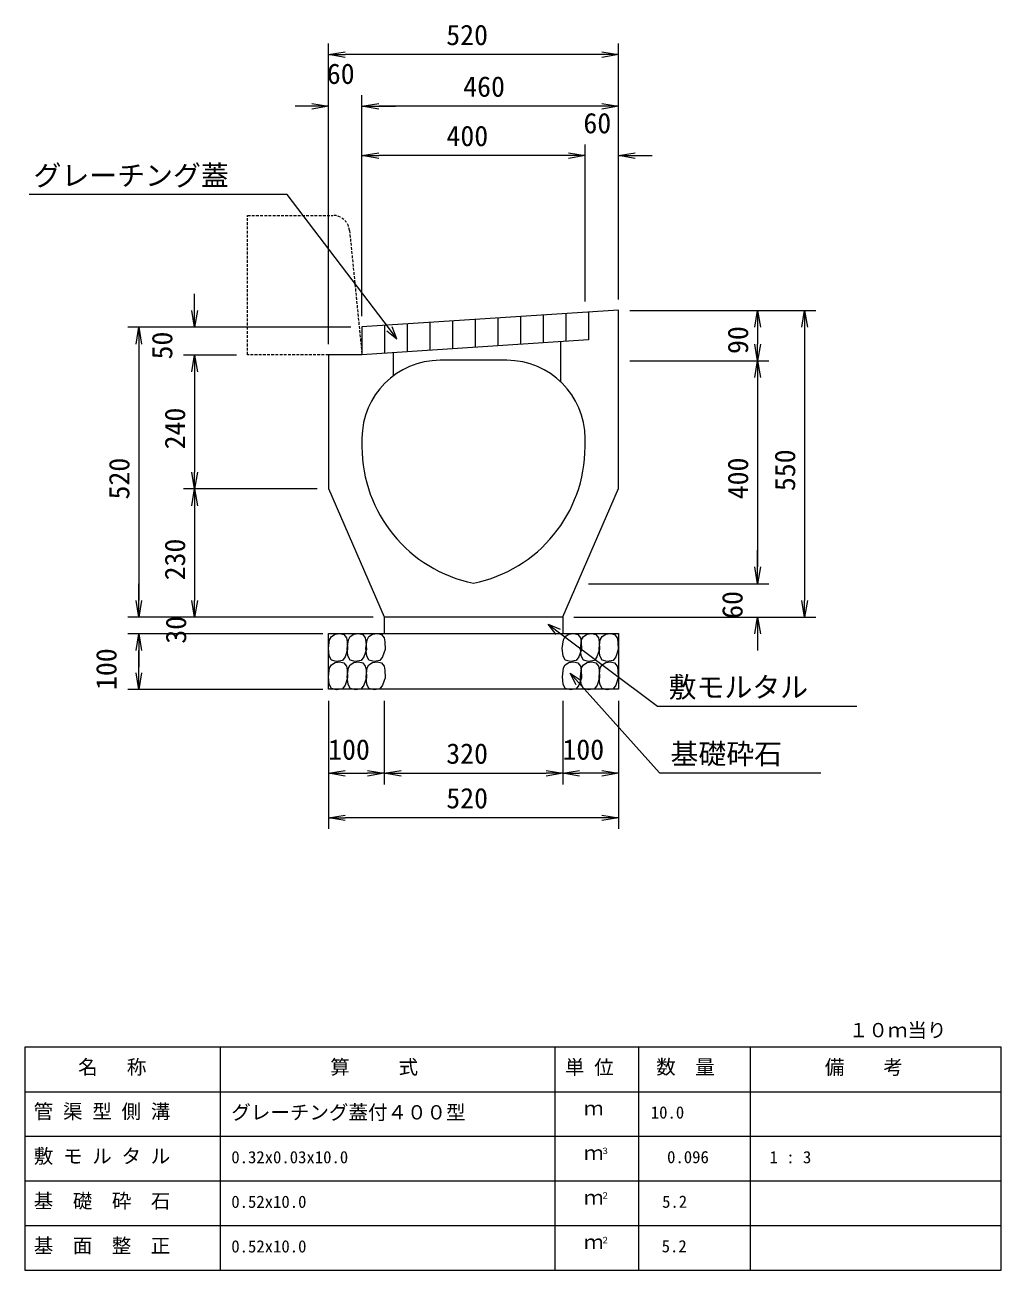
# Model space of a CAD drawing. Units: millimetres on the paper. Extents: x 0 to 841, y 0 to 594.
# Drawn here: x 368 to 455.5, y 172.3 to 283.9 of the extents above; entities that cross this region are included whole.
import ezdxf
from ezdxf.enums import TextEntityAlignment as Align

# ---------------------------------------------------------------- set-up
doc = ezdxf.new("R2010")
doc.units = ezdxf.units.MM
doc.linetypes.add('USER1', pattern=[0.375, 0.25, -0.125])
for name, color, linetype, lineweight in [('D-MTR-FRAM（材料表図枠）', 2, 'Continuous', 18), ('D-STR-DIM（寸法）', 7, 'Continuous', 18), ('D-STR-HTXT（旗揚げ）', 7, 'Continuous', 18), ('D-STR-STRn（構造物）', 7, 'Continuous', 18), ('D-STR（構造物外形線）', 1, 'Continuous', 18)]:
    doc.layers.add(name, color=color, linetype=linetype, lineweight=lineweight)
doc.layers.add('D-MTR-TXT(文字列）', color=7, linetype='Continuous')
doc.layers.add('D-STR-TXT（文字）', color=7, linetype='Continuous')
doc.styles.add('ＭＳ ゴシック', font='')
doc.styles.get('ＭＳ ゴシック').set_extended_font_data('MS Gothic')

msp = doc.modelspace()

# ---------------------------------------------------------------- linework, layer by layer
at = {"layer": 'D-MTR-FRAM（材料表図枠）'}
for p, q in [((368, 192.254), (368, 172.254)), ((455.5, 192.254), (368, 192.254)), ((385.5, 192.254), (385.5, 172.254)), ((415.5, 192.254), (415.5, 172.254)), ((423, 192.254), (423, 172.254)), ((433, 192.254), (433, 172.254)), ((455.5, 172.254), (455.5, 192.254)), ((368, 188.254), (455.5, 188.254)), ((368, 184.254), (455.5, 184.254)), ((368, 180.254), (455.5, 180.254)), ((368, 176.254), (455.5, 176.254)), ((368, 172.254), (455.5, 172.254))]:
    msp.add_line(p, q, dxfattribs=at)
at = {"layer": 'D-STR-DIM（寸法）'}
for p, q in [((395.211, 255.32), (395.211, 282.281)), ((395.211, 281.281), (396.711, 281.531)), ((419.711, 281.531), (421.211, 281.281)), ((421.211, 259.32), (421.211, 282.281)), ((396.711, 281.031), (395.211, 281.281)), ((395.211, 281.281), (396.711, 281.281)), ((419.711, 281.281), (396.711, 281.281)), ((421.211, 281.281), (419.711, 281.031)), ((421.211, 281.281), (419.711, 281.281)), ((395.211, 255.32), (395.211, 277.649)), ((398.211, 257.82), (398.211, 277.649)), ((398.211, 257.82), (398.211, 277.649)), ((421.211, 259.32), (421.211, 277.649)), ((393.711, 276.649), (392.211, 276.649)), ((393.711, 276.899), (395.211, 276.649)), ((395.211, 276.649), (393.711, 276.399)), ((395.211, 276.649), (393.711, 276.649)), ((398.211, 276.649), (399.711, 276.899)), ((398.211, 276.649), (399.711, 276.899)), ((399.711, 276.399), (398.211, 276.649)), ((398.211, 276.649), (399.711, 276.649)), ((399.711, 276.399), (398.211, 276.649)), ((398.211, 276.649), (399.711, 276.649)), ((399.711, 276.649), (401.211, 276.649)), ((419.711, 276.649), (399.711, 276.649)), ((419.711, 276.899), (421.211, 276.649)), ((421.211, 276.649), (419.711, 276.399)), ((421.211, 276.649), (419.711, 276.649)), ((398.211, 257.82), (398.211, 273.221)), ((418.211, 259.124), (418.211, 273.221)), ((418.211, 259.124), (418.211, 273.221)), ((421.211, 259.32), (421.211, 273.221)), ((398.211, 272.221), (399.711, 272.471)), ((399.711, 271.971), (398.211, 272.221)), ((398.211, 272.221), (399.711, 272.221)), ((416.711, 272.221), (399.711, 272.221)), ((416.711, 272.221), (415.211, 272.221)), ((416.711, 272.471), (418.211, 272.221)), ((416.711, 272.471), (418.211, 272.221)), ((418.211, 272.221), (416.711, 271.971)), ((418.211, 272.221), (416.711, 272.221)), ((418.211, 272.221), (416.711, 271.971)), ((418.211, 272.221), (416.711, 272.221)), ((421.211, 272.221), (422.711, 272.471)), ((422.711, 271.971), (421.211, 272.221)), ((421.211, 272.221), (422.711, 272.221)), ((422.711, 272.221), (424.211, 272.221)), ((383.211, 258.32), (383.211, 259.82)), ((383.211, 256.82), (382.961, 258.32)), ((383.461, 258.32), (383.211, 256.82)), ((383.211, 256.82), (383.211, 258.32)), ((422.211, 258.32), (434.677, 258.32)), ((422.211, 258.32), (438.893, 258.32)), ((433.427, 256.82), (433.677, 258.32)), ((433.677, 258.32), (433.927, 256.82)), ((433.677, 258.32), (433.677, 256.82)), ((437.643, 256.82), (437.893, 258.32)), ((437.893, 258.32), (438.143, 256.82)), ((437.893, 258.32), (437.893, 256.82)), ((397.211, 256.82), (377.211, 256.82)), ((377.961, 255.32), (378.211, 256.82)), ((378.211, 256.82), (378.461, 255.32)), ((378.211, 256.82), (378.211, 255.32)), ((397.211, 256.82), (382.211, 256.82)), ((400.426, 256.503), (401.347, 255.791)), ((401.347, 255.791), (400.666, 256.686)), ((401.347, 255.791), (400.905, 256.868)), ((433.677, 256.82), (433.677, 255.32)), ((437.893, 256.82), (437.893, 232.32)), ((378.211, 255.32), (378.211, 232.32)), ((433.677, 253.82), (433.427, 255.32)), ((433.927, 255.32), (433.677, 253.82)), ((433.677, 253.82), (433.677, 255.32)), ((386.961, 254.32), (382.211, 254.32)), ((386.961, 254.32), (382.211, 254.32)), ((382.961, 252.82), (383.211, 254.32)), ((382.961, 252.82), (383.211, 254.32)), ((383.211, 254.32), (383.461, 252.82)), ((383.211, 254.32), (383.211, 252.82)), ((383.211, 254.32), (383.461, 252.82)), ((383.211, 254.32), (383.211, 252.82)), ((422.211, 253.82), (434.677, 253.82)), ((422.211, 253.82), (434.677, 253.82)), ((433.427, 252.32), (433.677, 253.82)), ((433.677, 253.82), (433.927, 252.32)), ((433.677, 253.82), (433.677, 252.32)), ((383.211, 252.82), (383.211, 251.32)), ((383.211, 252.82), (383.211, 243.82)), ((433.677, 252.32), (433.677, 235.32)), ((383.211, 242.32), (382.961, 243.82)), ((383.461, 243.82), (383.211, 242.32)), ((383.211, 242.32), (383.211, 243.82)), ((394.211, 242.32), (382.211, 242.32)), ((394.211, 242.32), (382.211, 242.32)), ((382.961, 240.82), (383.211, 242.32)), ((383.211, 242.32), (383.461, 240.82)), ((383.211, 242.32), (383.211, 240.82)), ((383.211, 240.82), (383.211, 232.32)), ((433.677, 235.32), (433.677, 236.82)), ((433.677, 233.82), (433.427, 235.32)), ((433.677, 233.82), (433.427, 235.32)), ((433.927, 235.32), (433.677, 233.82)), ((433.677, 233.82), (433.677, 235.32)), ((433.927, 235.32), (433.677, 233.82)), ((433.677, 233.82), (433.677, 235.32)), ((378.211, 232.32), (378.211, 233.82)), ((418.515, 233.82), (434.677, 233.82)), ((418.515, 233.82), (434.677, 233.82)), ((378.211, 230.82), (377.961, 232.32)), ((378.211, 230.82), (377.961, 232.32)), ((378.461, 232.32), (378.211, 230.82)), ((378.211, 230.82), (378.211, 232.32)), ((378.461, 232.32), (378.211, 230.82)), ((378.211, 230.82), (378.211, 232.32)), ((383.211, 230.82), (382.961, 232.32)), ((383.461, 232.32), (383.211, 230.82)), ((383.211, 230.82), (383.211, 232.32)), ((437.893, 230.82), (437.643, 232.32)), ((438.143, 232.32), (437.893, 230.82)), ((437.893, 230.82), (437.893, 232.32)), ((399.211, 230.82), (377.211, 230.82)), ((394.711, 230.82), (377.211, 230.82)), ((399.211, 230.82), (382.211, 230.82)), ((415.616, 229.263), (414.897, 230.179)), ((414.897, 230.179), (415.978, 229.745)), ((414.897, 230.179), (415.797, 229.504)), ((417.211, 230.82), (434.677, 230.82)), ((417.211, 230.82), (438.893, 230.82)), ((433.427, 229.32), (433.677, 230.82)), ((433.677, 230.82), (433.927, 229.32)), ((433.677, 230.82), (433.677, 229.32)), ((394.211, 229.32), (377.211, 229.32)), ((394.711, 229.32), (377.211, 229.32)), ((377.961, 227.82), (378.211, 229.32)), ((377.961, 227.82), (378.211, 229.32)), ((378.211, 229.32), (378.461, 227.82)), ((378.211, 229.32), (378.211, 227.82)), ((378.211, 229.32), (378.461, 227.82)), ((378.211, 229.32), (378.211, 227.82)), ((433.677, 229.32), (433.677, 227.82)), ((378.211, 227.82), (378.211, 226.32)), ((378.211, 225.82), (378.211, 227.82)), ((378.211, 224.32), (377.961, 225.82)), ((378.461, 225.82), (378.211, 224.32)), ((378.211, 224.32), (378.211, 225.82)), ((417.407, 224.748), (416.883, 225.788)), ((416.883, 225.788), (417.857, 225.149)), ((416.883, 225.788), (417.632, 224.948)), ((394.711, 224.32), (377.211, 224.32)), ((395.211, 223.32), (395.211, 211.82)), ((395.211, 223.32), (395.211, 215.82)), ((400.211, 223.32), (400.211, 215.82)), ((400.211, 223.32), (400.211, 215.82)), ((416.211, 223.32), (416.211, 215.82)), ((416.211, 223.32), (416.211, 215.82)), ((421.211, 223.32), (421.211, 215.82)), ((421.211, 223.32), (421.211, 211.82)), ((395.211, 216.82), (396.711, 217.07)), ((396.711, 216.57), (395.211, 216.82)), ((395.211, 216.82), (396.711, 216.82)), ((396.711, 216.82), (398.711, 216.82)), ((398.711, 217.07), (400.211, 216.82)), ((400.211, 216.82), (398.711, 216.57)), ((400.211, 216.82), (398.711, 216.82)), ((400.211, 216.82), (401.711, 217.07)), ((401.711, 216.57), (400.211, 216.82)), ((400.211, 216.82), (401.711, 216.82)), ((401.711, 216.82), (414.711, 216.82)), ((414.711, 217.07), (416.211, 216.82)), ((416.211, 216.82), (414.711, 216.57)), ((416.211, 216.82), (414.711, 216.82)), ((416.211, 216.82), (417.711, 217.07)), ((417.711, 216.57), (416.211, 216.82)), ((416.211, 216.82), (417.711, 216.82)), ((419.711, 216.82), (417.711, 216.82)), ((419.711, 217.07), (421.211, 216.82)), ((421.211, 216.82), (419.711, 216.57)), ((421.211, 216.82), (419.711, 216.82)), ((395.211, 212.82), (396.711, 213.07)), ((396.711, 212.57), (395.211, 212.82)), ((395.211, 212.82), (396.711, 212.82)), ((419.711, 212.82), (396.711, 212.82)), ((419.711, 213.07), (421.211, 212.82)), ((421.211, 212.82), (419.711, 212.57)), ((421.211, 212.82), (419.711, 212.82))]:
    msp.add_line(p, q, dxfattribs=at)
at = {"layer": 'D-STR-HTXT（旗揚げ）'}
for p, q in [((391.499, 268.724), (368.375, 268.724)), ((400.666, 256.686), (391.499, 268.724)), ((415.797, 229.504), (424.702, 222.823)), ((417.632, 224.948), (424.87, 216.845)), ((424.702, 222.823), (442.557, 222.823)), ((424.87, 216.845), (439.344, 216.845))]:
    msp.add_line(p, q, dxfattribs=at)
at = {"layer": 'D-STR-STRn（構造物）', "linetype": 'USER1'}
for p, q in [((387.961, 254.361), (387.961, 266.861)), ((387.961, 266.861), (395.603, 266.861)), ((397.096, 265.511), (398.211, 254.361)), ((398.211, 254.361), (387.961, 254.361))]:
    msp.add_line(p, q, dxfattribs=at)
at = {"layer": 'D-STR-STRn（構造物）'}
for p, q in [((400.211, 230.861), (400.211, 229.361)), ((416.211, 230.861), (416.211, 229.361)), ((395.211, 229.361), (421.211, 229.361)), ((395.211, 224.361), (395.211, 229.361)), ((395.31, 228.797), (395.475, 229.094)), ((395.475, 229.094), (395.804, 229.292)), ((395.804, 229.292), (396.233, 229.358)), ((396.233, 229.358), (396.596, 229.259)), ((396.596, 229.259), (396.827, 228.962)), ((396.99, 228.797), (397.155, 229.094)), ((397.155, 229.094), (397.485, 229.292)), ((397.485, 229.292), (397.913, 229.358)), ((397.913, 229.358), (398.276, 229.259)), ((398.276, 229.259), (398.507, 228.962)), ((398.67, 228.797), (398.835, 229.094)), ((398.835, 229.094), (399.165, 229.292)), ((399.165, 229.292), (399.593, 229.358)), ((399.593, 229.358), (399.956, 229.259)), ((399.956, 229.259), (400.187, 228.962)), ((416.269, 228.797), (416.434, 229.094)), ((416.434, 229.094), (416.764, 229.292)), ((416.764, 229.292), (417.193, 229.358)), ((417.193, 229.358), (417.556, 229.259)), ((417.556, 229.259), (417.786, 228.962)), ((417.892, 228.797), (418.056, 229.094)), ((418.056, 229.094), (418.386, 229.292)), ((418.386, 229.292), (418.815, 229.358)), ((418.815, 229.358), (419.178, 229.259)), ((419.178, 229.259), (419.409, 228.962)), ((419.572, 228.797), (419.737, 229.094)), ((419.737, 229.094), (420.066, 229.292)), ((420.066, 229.292), (420.495, 229.358)), ((420.495, 229.358), (420.858, 229.259)), ((420.858, 229.259), (421.089, 228.962)), ((421.211, 229.361), (421.211, 224.361)), ((395.211, 228.006), (395.31, 228.797)), ((395.277, 227.347), (395.211, 228.006)), ((396.926, 227.908), (396.695, 227.248)), ((396.827, 228.962), (396.893, 228.6)), ((396.891, 228.006), (396.99, 228.797)), ((396.957, 227.347), (396.891, 228.006)), ((396.893, 228.6), (396.926, 227.908)), ((398.606, 227.908), (398.375, 227.248)), ((398.507, 228.962), (398.573, 228.6)), ((398.571, 228.006), (398.67, 228.797)), ((398.637, 227.347), (398.571, 228.006)), ((398.573, 228.6), (398.606, 227.908)), ((400.286, 227.908), (400.055, 227.248)), ((400.187, 228.962), (400.253, 228.6)), ((400.253, 228.6), (400.286, 227.908)), ((416.17, 228.006), (416.269, 228.797)), ((416.236, 227.347), (416.17, 228.006)), ((417.885, 227.908), (417.654, 227.248)), ((417.786, 228.962), (417.852, 228.6)), ((417.793, 228.006), (417.892, 228.797)), ((417.859, 227.347), (417.793, 228.006)), ((417.852, 228.6), (417.885, 227.908)), ((419.508, 227.908), (419.277, 227.248)), ((419.409, 228.962), (419.475, 228.6)), ((419.473, 228.006), (419.572, 228.797)), ((419.539, 227.347), (419.473, 228.006)), ((419.475, 228.6), (419.508, 227.908)), ((421.188, 227.908), (420.957, 227.248)), ((421.089, 228.962), (421.155, 228.6)), ((421.155, 228.6), (421.188, 227.908)), ((395.475, 226.952), (395.277, 227.347)), ((395.936, 226.853), (395.475, 226.952)), ((395.478, 226.557), (395.807, 226.755)), ((395.807, 226.755), (396.236, 226.821)), ((396.464, 226.919), (395.936, 226.853)), ((396.236, 226.821), (396.599, 226.722)), ((396.695, 227.248), (396.464, 226.919)), ((397.155, 226.952), (396.957, 227.347)), ((397.616, 226.853), (397.155, 226.952)), ((397.158, 226.557), (397.488, 226.755)), ((397.488, 226.755), (397.916, 226.821)), ((398.144, 226.919), (397.616, 226.853)), ((397.916, 226.821), (398.279, 226.722)), ((398.375, 227.248), (398.144, 226.919)), ((398.835, 226.952), (398.637, 227.347)), ((399.297, 226.853), (398.835, 226.952)), ((398.838, 226.557), (399.168, 226.755)), ((399.168, 226.755), (399.596, 226.821)), ((399.824, 226.919), (399.297, 226.853)), ((399.596, 226.821), (399.959, 226.722)), ((400.055, 227.248), (399.824, 226.919)), ((416.434, 226.952), (416.236, 227.347)), ((416.896, 226.853), (416.434, 226.952)), ((416.437, 226.557), (416.767, 226.755)), ((416.767, 226.755), (417.196, 226.821)), ((417.424, 226.919), (416.896, 226.853)), ((417.196, 226.821), (417.559, 226.722)), ((417.654, 227.248), (417.424, 226.919)), ((418.056, 226.952), (417.859, 227.347)), ((418.518, 226.853), (418.056, 226.952)), ((418.059, 226.557), (418.389, 226.755)), ((418.389, 226.755), (418.818, 226.821)), ((419.046, 226.919), (418.518, 226.853)), ((418.818, 226.821), (419.181, 226.722)), ((419.277, 227.248), (419.046, 226.919)), ((419.737, 226.952), (419.539, 227.347)), ((420.198, 226.853), (419.737, 226.952)), ((419.74, 226.557), (420.069, 226.755)), ((420.069, 226.755), (420.498, 226.821)), ((420.726, 226.919), (420.198, 226.853)), ((420.498, 226.821), (420.861, 226.722)), ((420.957, 227.248), (420.726, 226.919)), ((395.214, 225.47), (395.313, 226.261)), ((395.313, 226.261), (395.478, 226.557)), ((396.599, 226.722), (396.83, 226.426)), ((396.83, 226.426), (396.896, 226.063)), ((396.894, 225.47), (396.993, 226.261)), ((396.896, 226.063), (396.929, 225.371)), ((396.993, 226.261), (397.158, 226.557)), ((398.279, 226.722), (398.51, 226.426)), ((398.51, 226.426), (398.576, 226.063)), ((398.574, 225.47), (398.673, 226.261)), ((398.576, 226.063), (398.609, 225.371)), ((398.673, 226.261), (398.838, 226.557)), ((399.959, 226.722), (400.19, 226.426)), ((400.19, 226.426), (400.256, 226.063)), ((400.256, 226.063), (400.289, 225.371)), ((416.173, 225.47), (416.272, 226.261)), ((416.272, 226.261), (416.437, 226.557)), ((417.559, 226.722), (417.789, 226.426)), ((417.789, 226.426), (417.855, 226.063)), ((417.796, 225.47), (417.895, 226.261)), ((417.855, 226.063), (417.888, 225.371)), ((417.895, 226.261), (418.059, 226.557)), ((419.181, 226.722), (419.412, 226.426)), ((419.412, 226.426), (419.478, 226.063)), ((419.476, 225.47), (419.575, 226.261)), ((419.478, 226.063), (419.511, 225.371)), ((419.575, 226.261), (419.74, 226.557)), ((420.861, 226.722), (421.092, 226.426)), ((421.092, 226.426), (421.158, 226.063)), ((421.158, 226.063), (421.191, 225.371)), ((395.28, 224.811), (395.214, 225.47)), ((395.478, 224.415), (395.28, 224.811)), ((396.698, 224.712), (396.467, 224.382)), ((396.929, 225.371), (396.698, 224.712)), ((396.96, 224.811), (396.894, 225.47)), ((397.158, 224.415), (396.96, 224.811)), ((398.378, 224.712), (398.147, 224.382)), ((398.609, 225.371), (398.378, 224.712)), ((398.64, 224.811), (398.574, 225.47)), ((398.838, 224.415), (398.64, 224.811)), ((400.058, 224.712), (399.827, 224.382)), ((400.289, 225.371), (400.058, 224.712)), ((416.239, 224.811), (416.173, 225.47)), ((416.437, 224.415), (416.239, 224.811)), ((417.657, 224.712), (417.427, 224.382)), ((417.888, 225.371), (417.657, 224.712)), ((417.862, 224.811), (417.796, 225.47)), ((418.059, 224.415), (417.862, 224.811)), ((419.28, 224.712), (419.049, 224.382)), ((419.511, 225.371), (419.28, 224.712)), ((419.542, 224.811), (419.476, 225.47)), ((419.74, 224.415), (419.542, 224.811)), ((420.96, 224.712), (420.729, 224.382)), ((421.191, 225.371), (420.96, 224.712)), ((421.211, 224.361), (395.211, 224.361)), ((395.939, 224.316), (395.478, 224.415)), ((396.467, 224.382), (395.939, 224.316)), ((397.619, 224.316), (397.158, 224.415)), ((398.147, 224.382), (397.619, 224.316)), ((399.3, 224.316), (398.838, 224.415)), ((399.827, 224.382), (399.3, 224.316)), ((416.899, 224.316), (416.437, 224.415)), ((417.427, 224.382), (416.899, 224.316)), ((418.521, 224.316), (418.059, 224.415)), ((419.049, 224.382), (418.521, 224.316)), ((420.201, 224.316), (419.74, 224.415)), ((420.729, 224.382), (420.201, 224.316))]:
    msp.add_line(p, q, dxfattribs=at)
at = {"layer": 'D-STR-STRn（構造物）', "linetype": 'USER1'}
msp.add_arc((395.603, 265.361), 1.5, 5.71059, 90, dxfattribs=at)
at = {"layer": 'D-STR（構造物外形線）'}
for p, q in [((421.211, 258.361), (398.211, 256.861)), ((416.481, 258.053), (416.481, 255.553)), ((418.511, 258.185), (418.511, 255.685)), ((421.211, 242.361), (421.211, 258.361)), ((400.241, 256.994), (400.241, 254.494)), ((402.271, 257.126), (402.271, 254.626)), ((404.301, 257.258), (404.301, 254.758)), ((406.331, 257.391), (406.331, 254.891)), ((408.361, 257.523), (408.361, 255.023)), ((410.391, 257.656), (410.391, 255.156)), ((412.421, 257.788), (412.421, 255.288)), ((414.451, 257.92), (414.451, 255.42)), ((398.211, 256.861), (398.211, 254.361)), ((418.511, 255.685), (398.211, 254.361)), ((416.011, 255.522), (416.011, 251.956)), ((398.211, 254.361), (395.211, 254.361)), ((395.211, 254.361), (395.211, 242.361)), ((401.011, 254.544), (401.011, 252.461)), ((411.211, 253.861), (405.211, 253.861)), ((398.211, 246.861), (398.211, 246.109)), ((418.211, 246.109), (418.211, 246.861)), ((395.211, 242.361), (400.211, 230.861)), ((416.211, 230.861), (421.211, 242.361)), ((400.211, 230.861), (416.211, 230.861))]:
    msp.add_line(p, q, dxfattribs=at)
for centre, radius, start, end in [((405.211, 246.861), 7, 90, 180), ((411.211, 246.861), 7, 0, 90), ((410.711, 246.109), 12.5, 180, 258.46304), ((405.711, 246.109), 12.5, 281.53696, 0)]:
    msp.add_arc(centre, radius, start, end, dxfattribs=at)

# ---------------------------------------------------------------- texts
at = {"layer": 'D-MTR-TXT(文字列）', "style": 'ＭＳ ゴシック'}
for s, height, p in [('１０ｍ当り  ', 1.283, (441.855, 192.754)), ('名   称', 1.283, (372.77, 189.437)), ('算     式', 1.283, (395.375, 189.437)), ('単 位', 1.283, (416.407, 189.428)), ('数  量', 1.283, (424.589, 189.446)), ('備    考', 1.283, (439.702, 189.432)), ('管 渠 型 側 溝', 1.283, (368.791, 185.459)), ('グレーチング蓋付４００型', 1.283, (386.5, 185.379)), ('ｍ', 1.283, (418.113, 185.748)), ('10.0    ', 1.1, (424.102, 185.516)), ('敷 モ ル タ ル', 1.283, (368.791, 181.45)), (' ３', 0.5499, (419.25, 182.504)), ('0.32x0.03x10.0', 1.1, (386.5, 181.504)), ('ｍ', 1.283, (418.113, 181.748)), ('0.096', 1.1, (425.563, 181.512)), (' 1 : 3', 1.1, (434, 181.504)), ('基\u3000礎\u3000砕\u3000石', 1.283, (368.791, 177.432)), ('0.52x10.0', 1.1, (386.5, 177.504)), ('ｍ', 1.283, (418.113, 177.748)), (' ２', 0.5499, (419.25, 178.504)), ('5.2', 1.1, (425.115, 177.512)), ('基  面  整  正', 1.283, (368.791, 173.415)), ('0.52x10.0', 1.1, (386.5, 173.504)), ('ｍ', 1.283, (418.113, 173.748)), (' ２', 0.5499, (419.25, 174.504)), ('5.2   ', 1.1, (425.076, 173.516))]:
    msp.add_text(s, height=height, dxfattribs=at).set_placement(p, align=Align.BOTTOM_LEFT)
at = {"layer": 'D-STR-DIM（寸法）', "style": 'ＭＳ ゴシック'}
for s, p in [('520', (405.768, 281.581)), ('60', (395.061, 278.099)), ('460', (407.287, 276.949)), ('60', (418.061, 273.671)), ('400', (405.787, 272.521)), ('100', (395.179, 217.487)), ('320', (405.768, 217.12)), ('100', (416.179, 217.487)), ('520', (405.768, 213.12))]:
    msp.add_text(s, height=1.833, dxfattribs=at).set_placement(p, align=Align.BOTTOM_LEFT)
for s, p in [('50', (381.761, 253.939)), ('90', (433.377, 254.427)), ('240', (382.911, 245.871)), ('550', (437.593, 242.127)), ('520', (377.911, 241.377)), ('400', (433.377, 241.396)), ('230', (382.911, 234.121)), ('60', (432.875, 230.67)), ('30', (383.003, 228.439)), ('100', (376.761, 224.288))]:
    msp.add_text(s, height=1.833, rotation=90, dxfattribs=at).set_placement(p, align=Align.BOTTOM_LEFT)
at = {"layer": 'D-STR-TXT（文字）', "style": 'ＭＳ ゴシック'}
for s, p in [('グレーチング蓋', (368.769, 268.974)), ('敷モルタル', (425.702, 223.073)), ('基礎砕石', (425.87, 217.095))]:
    msp.add_text(s, height=1.833, dxfattribs=at).set_placement(p, align=Align.BOTTOM_LEFT)

doc.saveas('drawing.dxf')
